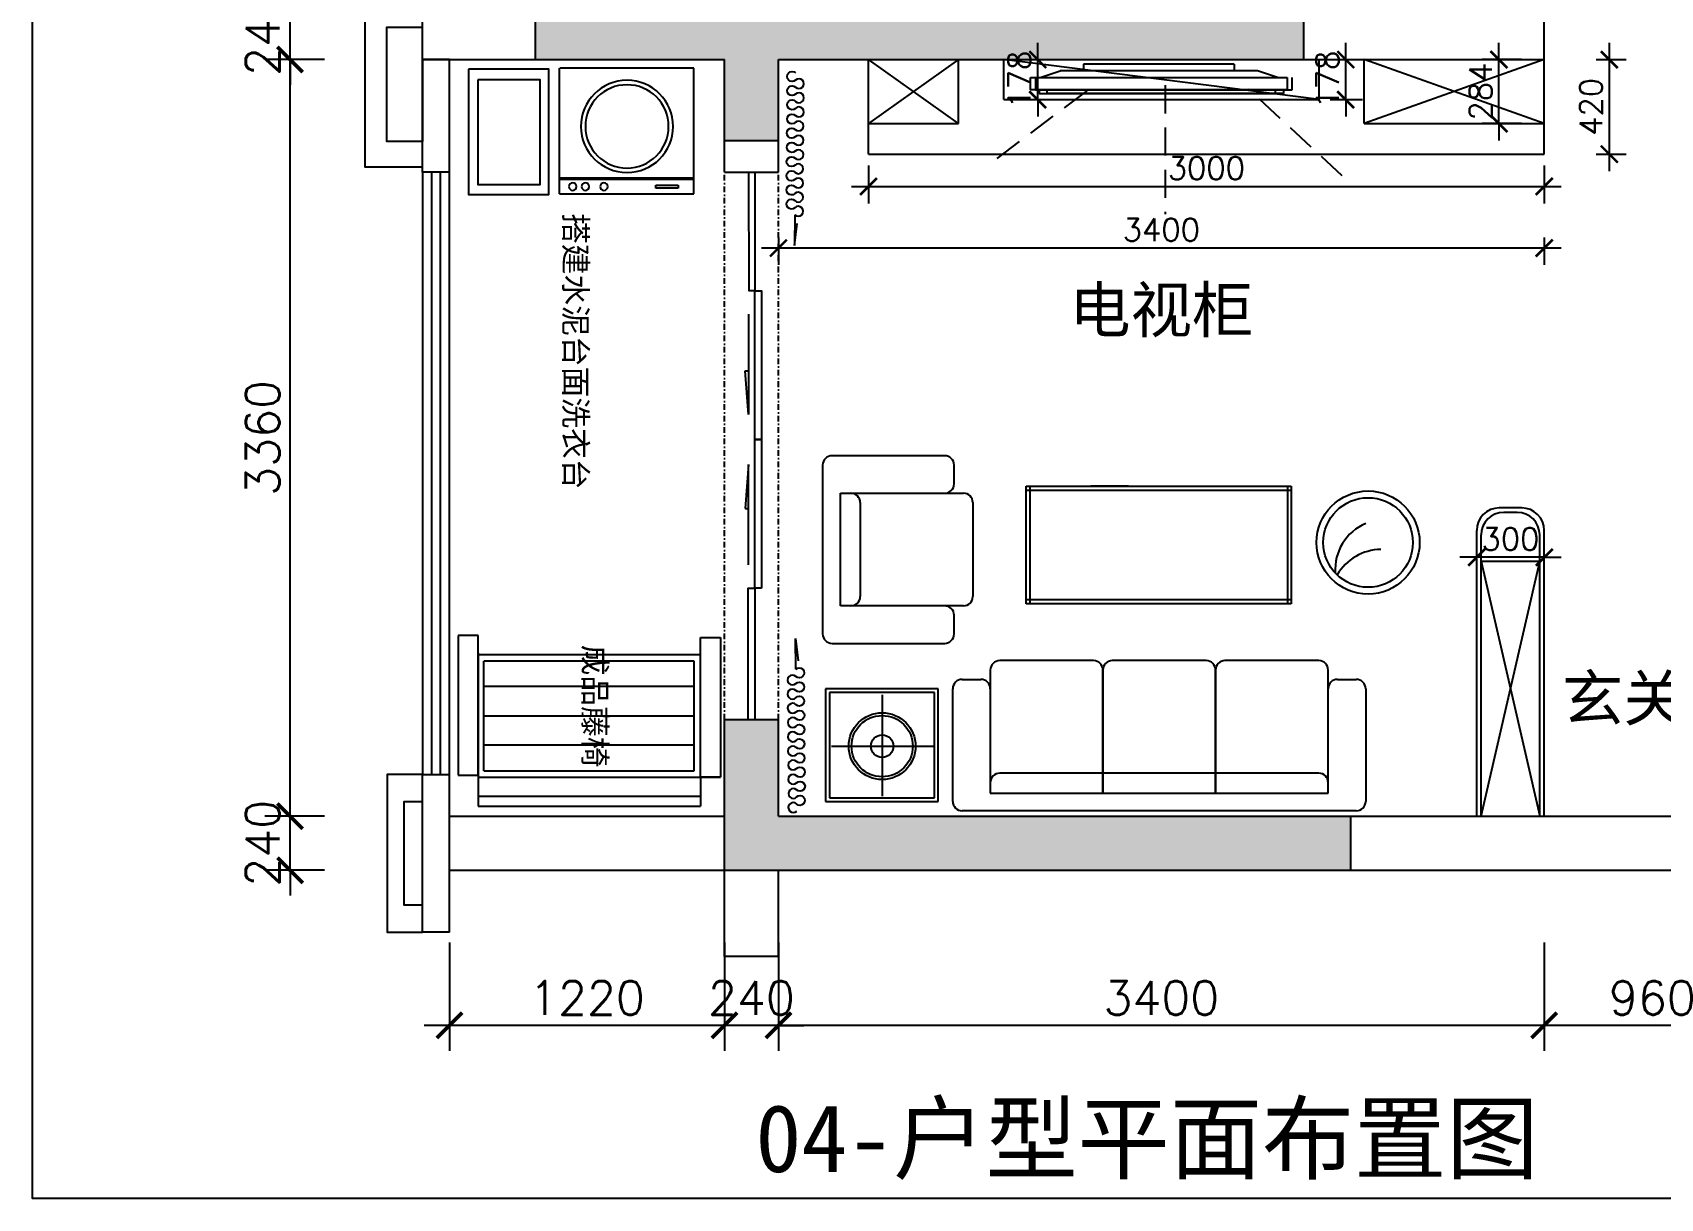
# Model space of a CAD drawing. Header units: millimetres. Extents: x 197048 to 234198, y -884 to 47075.
# Drawn here: x 197048 to 204275, y 25026 to 30203 of the extents above; entities that cross this region are included whole.
import ezdxf

# ---------------------------------------------------------------- set-up
doc = ezdxf.new("R2010")
doc.units = ezdxf.units.MM
doc.header["$PDMODE"] = 35
doc.header["$PDSIZE"] = -10
doc.linetypes.add('DASHDOTX2', pattern=[50.8, 25.4, -12.7, 0, -12.7])
doc.linetypes.add('HIDDEN', pattern=[0.375, 0.25, -0.125])
for name, color, linetype in [('1', 7, 'Continuous'), ('2', 2, 'Continuous'), ('家具内线', 251, 'Continuous'), ('家具外线', 145, 'Continuous')]:
    doc.layers.add(name, color=color, linetype=linetype)
doc.styles.add('_TCH_DIM', font='simplex.shx')
doc.styles.add('样式 1', font='')
doc.styles.get('样式 1').set_extended_font_data('FangSong_GB2312')
doc.dimstyles.new('平面1-75', dxfattribs={"dimscale": 75, "dimtxt": 2, "dimasz": 1.5, "dimexe": 1.5, "dimexo": 0.625, "dimtad": 1, "dimdec": 0, "dimdsep": 46, "dimtxsty": '_TCH_DIM', "dimblk": 'ARCHTICK', "dimcen": 2.5, "dimdle": 1.5, "dimadec": 0, "dimazin": 0, "dimtfac": 1, "dimtdec": 0, "dimtix": 1, "dimtmove": 2, "dimatfit": 3, "dimldrblk": 'DOTSMALL', "dimfxl": 0, "dimarcsym": 0})
doc.dimstyles.new('平面内标注', dxfattribs={"dimscale": 50, "dimtxt": 2, "dimasz": 1.5, "dimexe": 1.5, "dimexo": 1, "dimtad": 1, "dimdec": 0, "dimdsep": 46, "dimtxsty": '_TCH_DIM', "dimblk": 'ARCHTICK', "dimcen": 2.5, "dimdle": 1.5, "dimclrd": 8, "dimclre": 8, "dimadec": 0, "dimazin": 0, "dimtfac": 1, "dimtdec": 0, "dimtix": 1, "dimtmove": 2, "dimatfit": 3, "dimfxl": 0, "dimarcsym": 0})

# ---------------------------------------------------------------- blocks, each defined once
blk = doc.blocks.new('_ArchTick')
at = {"color": 0, "linetype": 'ByBlock', "const_width": 0.15}
blk.add_lwpolyline([(-0.5, -0.5), (0.5, 0.5)], dxfattribs=at)
blk = doc.blocks.new('*D530')
at = {"layer": '1', "color": 0, "lineweight": -2}
for p, q in [((203759.3, 26162.4), (203759.3, 25682.2)), ((204719.3, 26162.4), (204719.3, 25682.2)), ((204831.8, 25794.7), (203646.8, 25794.7))]:
    blk.add_line(p, q, dxfattribs=at)
at = {"layer": 'Defpoints', "color": 0}
for p in [(203759.3, 26209.3), (204719.3, 26209.3), (203759.3, 25794.7)]:
    blk.add_point(p, dxfattribs=at)
at = {"layer": '1', "color": 0, "lineweight": -2, "xscale": 112.5, "yscale": 112.5, "zscale": 112.5, "rotation": 180}
blk.add_blockref('_ArchTick', (203759.3, 25794.7), dxfattribs=at)
at = {"layer": '1', "color": 0, "lineweight": -2, "xscale": 112.5, "yscale": 112.5, "zscale": 112.5}
blk.add_blockref('_ArchTick', (204719.3, 25794.7), dxfattribs=at)
at = {"layer": '1', "color": 0, "insert": (204239.3, 25916.6), "char_height": 150, "attachment_point": 5, "style": '_TCH_DIM'}
blk.add_mtext('960', dxfattribs=at)
blk = doc.blocks.new('_DotSmall')
at = {"color": 0, "linetype": 'ByBlock', "const_width": 0.5}
blk.add_lwpolyline([(-0.0625, 0, 1), (0.0625, 0, 1)], format="xyb", close=True, dxfattribs=at)
blk = doc.blocks.new('*D531')
at = {"layer": '1', "color": 0, "lineweight": -2}
for p, q in [((200359.3, 26162.4), (200359.3, 25682.2)), ((203759.3, 26162.4), (203759.3, 25682.2)), ((203871.8, 25794.7), (200246.8, 25794.7))]:
    blk.add_line(p, q, dxfattribs=at)
at = {"layer": 'Defpoints', "color": 0}
for p in [(200359.3, 26209.3), (203759.3, 26209.3), (200359.3, 25794.7)]:
    blk.add_point(p, dxfattribs=at)
at = {"layer": '1', "color": 0, "lineweight": -2, "xscale": 112.5, "yscale": 112.5, "zscale": 112.5, "rotation": 180}
blk.add_blockref('_ArchTick', (200359.3, 25794.7), dxfattribs=at)
at = {"layer": '1', "color": 0, "lineweight": -2, "xscale": 112.5, "yscale": 112.5, "zscale": 112.5}
blk.add_blockref('_ArchTick', (203759.3, 25794.7), dxfattribs=at)
at = {"layer": '1', "color": 0, "insert": (202059.3, 25916.6), "char_height": 150, "attachment_point": 5, "style": '_TCH_DIM'}
blk.add_mtext('3400', dxfattribs=at)
blk = doc.blocks.new('*D532')
at = {"layer": '1', "color": 0, "lineweight": -2}
for p, q in [((200119.3, 26162.4), (200119.3, 25682.2)), ((200359.3, 26162.4), (200359.3, 25682.2)), ((200119.3, 25794.7), (200006.8, 25794.7)), ((200359.3, 25794.7), (200119.3, 25794.7)), ((200359.3, 25794.7), (200471.8, 25794.7))]:
    blk.add_line(p, q, dxfattribs=at)
at = {"layer": 'Defpoints', "color": 0}
for p in [(200119.3, 26209.3), (200359.3, 26209.3), (200119.3, 25794.7)]:
    blk.add_point(p, dxfattribs=at)
at = {"layer": '1', "color": 0, "lineweight": -2, "xscale": 112.5, "yscale": 112.5, "zscale": 112.5}
blk.add_blockref('_ArchTick', (200119.3, 25794.7), dxfattribs=at)
at = {"layer": '1', "color": 0, "lineweight": -2, "xscale": 112.5, "yscale": 112.5, "zscale": 112.5, "rotation": 180}
blk.add_blockref('_ArchTick', (200359.3, 25794.7), dxfattribs=at)
at = {"layer": '1', "color": 0, "insert": (200239.3, 25916.6), "char_height": 150, "attachment_point": 5, "style": '_TCH_DIM'}
blk.add_mtext('240', dxfattribs=at)
blk = doc.blocks.new('*D533')
at = {"layer": '1', "color": 0, "lineweight": -2}
for p, q in [((198899.3, 26162.4), (198899.3, 25682.2)), ((200119.3, 26162.4), (200119.3, 25682.2)), ((200231.8, 25794.7), (198786.8, 25794.7))]:
    blk.add_line(p, q, dxfattribs=at)
at = {"layer": 'Defpoints', "color": 0}
for p in [(198899.3, 26209.3), (200119.3, 26209.3), (198899.3, 25794.7)]:
    blk.add_point(p, dxfattribs=at)
at = {"layer": '1', "color": 0, "lineweight": -2, "xscale": 112.5, "yscale": 112.5, "zscale": 112.5, "rotation": 180}
blk.add_blockref('_ArchTick', (198899.3, 25794.7), dxfattribs=at)
at = {"layer": '1', "color": 0, "lineweight": -2, "xscale": 112.5, "yscale": 112.5, "zscale": 112.5}
blk.add_blockref('_ArchTick', (200119.3, 25794.7), dxfattribs=at)
at = {"layer": '1', "color": 0, "insert": (199509.3, 25916.6), "char_height": 150, "attachment_point": 5, "style": '_TCH_DIM'}
blk.add_mtext('1220', dxfattribs=at)
blk = doc.blocks.new('*D550')
at = {"layer": '1', "color": 0, "lineweight": -2}
for p, q in [((198191, 26723.1), (198191, 26835.6)), ((198344.2, 26723.1), (198078.5, 26723.1)), ((198191, 26483.1), (198191, 26723.1)), ((198344.2, 26483.1), (198078.5, 26483.1)), ((198191, 26483.1), (198191, 26370.6))]:
    blk.add_line(p, q, dxfattribs=at)
at = {"layer": 'Defpoints', "color": 0}
for p in [(198191, 26723.1), (198391.1, 26723.1), (198391.1, 26483.1)]:
    blk.add_point(p, dxfattribs=at)
at = {"layer": '1', "color": 0, "lineweight": -2, "xscale": 112.5, "yscale": 112.5, "zscale": 112.5}
for p, rotation in [((198191, 26723.1), 270), ((198191, 26483.1), 90)]:
    blk.add_blockref('_ArchTick', p, dxfattribs=dict(at, rotation=rotation))
at = {"layer": '1', "color": 0, "insert": (198069.1, 26603.1), "char_height": 150, "attachment_point": 5, "rotation": 90, "style": '_TCH_DIM'}
blk.add_mtext('240', dxfattribs=at)
blk = doc.blocks.new('*D551')
at = {"layer": '1', "color": 0, "lineweight": -2}
for p, q in [((198191, 26610.6), (198191, 30195.6)), ((198344.2, 30083.1), (198078.5, 30083.1)), ((198344.2, 26723.1), (198078.5, 26723.1))]:
    blk.add_line(p, q, dxfattribs=at)
at = {"layer": 'Defpoints', "color": 0}
for p in [(198191, 30083.1), (198391.1, 30083.1), (198391.1, 26723.1)]:
    blk.add_point(p, dxfattribs=at)
at = {"layer": '1', "color": 0, "lineweight": -2, "xscale": 112.5, "yscale": 112.5, "zscale": 112.5}
for p, rotation in [((198191, 30083.1), 90), ((198191, 26723.1), 270)]:
    blk.add_blockref('_ArchTick', p, dxfattribs=dict(at, rotation=rotation))
at = {"layer": '1', "color": 0, "insert": (198069.1, 28403.1), "char_height": 150, "attachment_point": 5, "rotation": 90, "style": '_TCH_DIM'}
blk.add_mtext('3360', dxfattribs=at)
blk = doc.blocks.new('*D552')
at = {"layer": '1', "color": 0, "lineweight": -2}
for p, q in [((198191, 30323.1), (198191, 30435.6)), ((198344.2, 30323.1), (198078.5, 30323.1)), ((198191, 30083.1), (198191, 30323.1)), ((198344.2, 30083.1), (198078.5, 30083.1)), ((198191, 30083.1), (198191, 29970.6))]:
    blk.add_line(p, q, dxfattribs=at)
at = {"layer": 'Defpoints', "color": 0}
for p in [(198191, 30323.1), (198391.1, 30323.1), (198391.1, 30083.1)]:
    blk.add_point(p, dxfattribs=at)
at = {"layer": '1', "color": 0, "lineweight": -2, "xscale": 112.5, "yscale": 112.5, "zscale": 112.5}
for p, rotation in [((198191, 30323.1), 270), ((198191, 30083.1), 90)]:
    blk.add_blockref('_ArchTick', p, dxfattribs=dict(at, rotation=rotation))
at = {"layer": '1', "color": 0, "insert": (198069.1, 30203.1), "char_height": 150, "attachment_point": 5, "rotation": 90, "style": '_TCH_DIM'}
blk.add_mtext('240', dxfattribs=at)
blk = doc.blocks.new('rrrw')
at = {"layer": '家具内线'}
for p, q in [((487.1, 1), (487.1, -594)), ((493.7, 1), (493.7, -594)), ((532.6, -426.7), (519.4, -426.7)), ((519.4, -426.7), (519.4, -525.7)), ((532.6, -525.7), (532.6, -426.7)), ((519.4, -525.7), (532.6, -525.7))]:
    blk.add_line(p, q, dxfattribs=at)
blk.add_circle((258.9, -298.1), 184.8, dxfattribs=at)
at = {"layer": '家具外线', "color": 4}
for p, q in [((558.6, 1), (0, 1)), ((0, -594), (0, 0)), ((558.6, 1), (558.6, -594)), ((558.6, -594), (0, -594))]:
    blk.add_line(p, q, dxfattribs=at)
for centre, radius in [((526, -57.2), 16.8), ((258.9, -298.1), 204.8), ((526, -113.3), 16.8), ((526, -195.8), 16.8)]:
    blk.add_circle(centre, radius, dxfattribs=at)
blk = doc.blocks.new('A$C58086FBA')
at = {"layer": '2', "color": 8}
for p, q in [((0, 62), (164, 43)), ((227, 62), (0, 62))]:
    blk.add_line(p, q, dxfattribs=at)
blk.add_lwpolyline([(227, 62, 2.352344), (280, 62, -2.352344), (332, 62, 2.352344), (384, 62, -2.352344), (437, 62, 2.352344), (489, 62, -2.352344), (542, 62, 2.352344), (594, 62, -2.352344), (647, 62, 2.352344), (699, 62, -2.286569), (753, 62, 2.352344), (805, 62, -2.352344), (858, 62, 2.352344), (910, 62, -2.352344), (962, 62, 2.352344), (1015, 62, -2.352344), (1067, 62, 2.352344), (1120, 62, -2.352344), (1172, 62, 2.352344), (1224, 62, -2.352344), (1277, 62)], format="xyb", dxfattribs=at)
blk = doc.blocks.new('*D571')
at = {"layer": '1', "color": 8, "lineweight": -2}
for p, q in [((203459.3, 27472.9), (203459.3, 27948)), ((203759.3, 27472.9), (203759.3, 27948)), ((203459.3, 27873), (203384.3, 27873)), ((203759.3, 27873), (203459.3, 27873)), ((203759.3, 27873), (203834.3, 27873))]:
    blk.add_line(p, q, dxfattribs=at)
at = {"layer": 'Defpoints', "color": 0}
for p in [(203459.3, 27873), (203459.3, 27422.9), (203759.3, 27422.9)]:
    blk.add_point(p, dxfattribs=at)
at = {"layer": '1', "color": 8, "lineweight": -2, "xscale": 75, "yscale": 75, "zscale": 75}
blk.add_blockref('_ArchTick', (203459.3, 27873), dxfattribs=at)
at = {"layer": '1', "color": 8, "lineweight": -2, "xscale": 75, "yscale": 75, "zscale": 75, "rotation": 180}
blk.add_blockref('_ArchTick', (203759.3, 27873), dxfattribs=at)
at = {"layer": '1', "color": 0, "insert": (203609.3, 27954.2), "char_height": 100, "attachment_point": 5, "style": '_TCH_DIM'}
blk.add_mtext('300', dxfattribs=at)
blk = doc.blocks.new('*D556')
at = {"layer": '1', "color": 8, "lineweight": -2}
for p, q in [((200359.3, 29293.1), (200359.3, 29171.1)), ((203759.3, 29293.1), (203759.3, 29171.1)), ((203834.3, 29246.1), (200284.3, 29246.1))]:
    blk.add_line(p, q, dxfattribs=at)
at = {"layer": 'Defpoints', "color": 0}
for p in [(200359.3, 29343.1), (203759.3, 29343.1), (200359.3, 29246.1)]:
    blk.add_point(p, dxfattribs=at)
at = {"layer": '1', "color": 8, "lineweight": -2, "xscale": 75, "yscale": 75, "zscale": 75, "rotation": 180}
blk.add_blockref('_ArchTick', (200359.3, 29246.1), dxfattribs=at)
at = {"layer": '1', "color": 8, "lineweight": -2, "xscale": 75, "yscale": 75, "zscale": 75}
blk.add_blockref('_ArchTick', (203759.3, 29246.1), dxfattribs=at)
at = {"layer": '1', "color": 0, "insert": (202059.3, 29327.4), "char_height": 100, "attachment_point": 5, "style": '_TCH_DIM'}
blk.add_mtext('3400', dxfattribs=at)
blk = doc.blocks.new('*D588')
at = {"layer": '1', "color": 8, "lineweight": -2}
for p, q in [((200759.3, 29613.1), (200759.3, 29444.7)), ((203759.3, 29613.1), (203759.3, 29444.7)), ((200684.3, 29519.7), (203834.3, 29519.7))]:
    blk.add_line(p, q, dxfattribs=at)
at = {"layer": 'Defpoints', "color": 0}
for p in [(200759.3, 29663.1), (203759.3, 29663.1), (203759.3, 29519.7)]:
    blk.add_point(p, dxfattribs=at)
at = {"layer": '1', "color": 8, "lineweight": -2, "xscale": 75, "yscale": 75, "zscale": 75, "rotation": 180}
blk.add_blockref('_ArchTick', (200759.3, 29519.7), dxfattribs=at)
at = {"layer": '1', "color": 8, "lineweight": -2, "xscale": 75, "yscale": 75, "zscale": 75}
blk.add_blockref('_ArchTick', (203759.3, 29519.7), dxfattribs=at)
at = {"layer": '1', "color": 0, "insert": (202259.3, 29600.9), "char_height": 100, "attachment_point": 5, "style": '_TCH_DIM'}
blk.add_mtext('3000', dxfattribs=at)
blk = doc.blocks.new('*D589')
at = {"layer": '1', "color": 8, "lineweight": -2}
for p, q in [((203558.3, 30083.1), (203558.3, 30158.1)), ((203658.3, 30083.1), (203483.3, 30083.1)), ((203558.3, 29799.1), (203558.3, 30083.1)), ((203658.3, 29799.1), (203483.3, 29799.1)), ((203558.3, 29799.1), (203558.3, 29724.1))]:
    blk.add_line(p, q, dxfattribs=at)
at = {"layer": 'Defpoints', "color": 0}
for p in [(203558.3, 30083.1), (203759.3, 30083.1), (203759.3, 29799.1)]:
    blk.add_point(p, dxfattribs=at)
at = {"layer": '1', "color": 8, "lineweight": -2, "xscale": 75, "yscale": 75, "zscale": 75}
for p, rotation in [((203558.3, 30083.1), 270), ((203558.3, 29799.1), 90)]:
    blk.add_blockref('_ArchTick', p, dxfattribs=dict(at, rotation=rotation))
at = {"layer": '1', "color": 0, "insert": (203477, 29941.1), "char_height": 100, "attachment_point": 5, "rotation": 90, "style": '_TCH_DIM'}
blk.add_mtext('284', dxfattribs=at)
blk = doc.blocks.new('*D560')
at = {"layer": '1', "color": 8, "lineweight": -2}
for p, q in [((204048.3, 29588.1), (204048.3, 30158.1)), ((203989.3, 30083.1), (204123.3, 30083.1)), ((203989.3, 29663.1), (204123.3, 29663.1))]:
    blk.add_line(p, q, dxfattribs=at)
at = {"layer": 'Defpoints', "color": 0}
for p in [(203939.3, 30083.1), (204048.3, 30083.1), (203939.3, 29663.1)]:
    blk.add_point(p, dxfattribs=at)
at = {"layer": '1', "color": 8, "lineweight": -2, "xscale": 75, "yscale": 75, "zscale": 75}
for p, rotation in [((204048.3, 30083.1), 90), ((204048.3, 29663.1), 270)]:
    blk.add_blockref('_ArchTick', p, dxfattribs=dict(at, rotation=rotation))
at = {"layer": '1', "color": 0, "insert": (203967, 29873.1), "char_height": 100, "attachment_point": 5, "rotation": 90, "style": '_TCH_DIM'}
blk.add_mtext('420', dxfattribs=at)
blk = doc.blocks.new('*D590')
at = {"layer": '1', "color": 8, "lineweight": -2}
for p, q in [((202877.9, 30083.1), (202877.9, 30158.1)), ((202809.3, 30083.1), (202952.9, 30083.1)), ((202877.9, 29905.1), (202877.9, 30083.1)), ((202809.3, 29905.1), (202952.9, 29905.1)), ((202877.9, 29905.1), (202877.9, 29830.1))]:
    blk.add_line(p, q, dxfattribs=at)
at = {"layer": 'Defpoints', "color": 0}
for p in [(202759.3, 30083.1), (202877.9, 30083.1), (202759.3, 29905.1)]:
    blk.add_point(p, dxfattribs=at)
at = {"layer": '1', "color": 8, "lineweight": -2, "xscale": 75, "yscale": 75, "zscale": 75}
for p, rotation in [((202877.9, 30083.1), 270), ((202877.9, 29905.1), 90)]:
    blk.add_blockref('_ArchTick', p, dxfattribs=dict(at, rotation=rotation))
at = {"layer": '1', "color": 0, "insert": (202796.7, 29994.1), "char_height": 100, "attachment_point": 5, "rotation": 90, "style": '_TCH_DIM'}
blk.add_mtext('178', dxfattribs=at)
blk = doc.blocks.new('*D561')
at = {"layer": '1', "color": 8, "lineweight": -2}
for p, q in [((201510.4, 30083.1), (201510.4, 30158.1)), ((201410.4, 30083.1), (201585.4, 30083.1)), ((201510.4, 29905.1), (201510.4, 30083.1)), ((201410.4, 29905.1), (201585.4, 29905.1)), ((201510.4, 29905.1), (201510.4, 29830.1))]:
    blk.add_line(p, q, dxfattribs=at)
at = {"layer": 'Defpoints', "color": 0}
for p in [(201359.3, 30083.1), (201510.4, 30083.1), (201359.3, 29905.1)]:
    blk.add_point(p, dxfattribs=at)
at = {"layer": '1', "color": 8, "lineweight": -2, "xscale": 75, "yscale": 75, "zscale": 75}
for p, rotation in [((201510.4, 30083.1), 270), ((201510.4, 29905.1), 90)]:
    blk.add_blockref('_ArchTick', p, dxfattribs=dict(at, rotation=rotation))
at = {"layer": '1', "color": 0, "insert": (201429.1, 29994.1), "char_height": 100, "attachment_point": 5, "rotation": 90, "style": '_TCH_DIM'}
blk.add_mtext('178', dxfattribs=at)

msp = doc.modelspace()

# ---------------------------------------------------------------- hatches: boundary and pattern name
at = {"layer": '1'}
for points in [[(202689.8, 30083.1), (202689.8, 30323.1), (199279.3, 30323.1), (199279.3, 30083.1), (200119.3, 30083.1), (200119.3, 29723.9), (200359.3, 29723.9), (200359.3, 30083.1)], [(200359.3, 26723.1), (200359.3, 27153.1), (200119.3, 27153.1), (200119.3, 26483.1), (202899.7, 26483.1), (202899.7, 26723.1)]]:
    msp.add_hatch(color=8, dxfattribs=at).paths.add_polyline_path(points)

# ---------------------------------------------------------------- linework, layer by layer
at = {"color": 4, "lineweight": -3}
for p, q in [((201552.2, 29931.9), (201552.2, 29949)), ((202566.4, 29931.9), (202566.4, 29949))]:
    msp.add_line(p, q, dxfattribs=at)
at = {"color": 1, "linetype": 'Continuous', "extrusion": (0, 0, -1)}
for p, q in [((200226, 28952.9), (200226, 28507)), ((200211.5, 28701.5), (200226, 28701.5)), ((200226, 28507), (200211.5, 28701.5)), ((200226, 28284.8), (200211.5, 28090.3)), ((200226, 27838.9), (200226, 28284.8)), ((200211.5, 28090.3), (200226, 28090.3))]:
    msp.add_line(p, q, dxfattribs=at)
at = {"color": 4}
msp.add_circle((202977.1, 27938.7), 228.9, dxfattribs=at)
at = {"color": 8}
msp.add_circle((202977.1, 27938.7), 198.9, dxfattribs=at)
at = {"layer": '1', "color": 7}
for p, q in [((203759.3, 30083.1), (203759.3, 30423.1)), ((203759.3, 30083.1), (203759.3, 30423.1)), ((198779.3, 29583.1), (198779.3, 30323.1)), ((199279.3, 30323.1), (199279.3, 30083.1)), ((202689.8, 30323.1), (202689.8, 30083.1)), ((198779.3, 30083.1), (200119.3, 30083.1)), ((200119.3, 29583.1), (200119.3, 30083.8)), ((200359.3, 30083.1), (203759.3, 30083.1)), ((200359.3, 29583.1), (200359.3, 30083.1)), ((201359.3, 29905.1), (202759.3, 29905.1)), ((200759.3, 29799.1), (201159.3, 29799.1)), ((202959.3, 29799.1), (203759.3, 29799.1)), ((200119.3, 29723.9), (200359.3, 29723.9)), ((200759.3, 29663.1), (203759.3, 29663.1)), ((198899.3, 29583.1), (198779.3, 29583.1)), ((200119.3, 29583.1), (200359.3, 29583.1)), ((200119.3, 27153.1), (200359.3, 27153.1)), ((200119.3, 26100.1), (200119.3, 27153.1)), ((200359.3, 26723.1), (200359.3, 27153.1)), ((198779.3, 26208.3), (198779.3, 26908.3)), ((198779.3, 26908.3), (198899.3, 26908.3)), ((198899.3, 26483.1), (198899.3, 26908.3)), ((198899.3, 26723.1), (200119.3, 26723.1)), ((200359.3, 26723.1), (209179.3, 26723.1)), ((202899.7, 26723.1), (202899.7, 26483.1)), ((198899.3, 26483.1), (200119.3, 26483.1)), ((198899.3, 26208.3), (198899.3, 26483.1)), ((200119.3, 26483.1), (209419.3, 26483.1)), ((200359.3, 26100.1), (200359.3, 26483.1)), ((198899.3, 26208.3), (198779.3, 26208.3)), ((200359.3, 26100.1), (200119.3, 26100.1))]:
    msp.add_line(p, q, dxfattribs=at)
at = {"layer": '1', "color": 0}
for p, q in [((200759.3, 29663.1), (200759.3, 30083.1)), ((201159.3, 29799.1), (200759.3, 30083.1)), ((201159.3, 30083.1), (200759.3, 29799.1)), ((201159.3, 29799.1), (201159.3, 30083.1)), ((201359.3, 29905.1), (201359.3, 30083.1)), ((202759.3, 29905.1), (201359.3, 30083.1)), ((201359.3, 29905.1), (201359.3, 30083.1)), ((202759.3, 29905.1), (202759.3, 30083.1)), ((202959.3, 29799.1), (202959.3, 30083.1)), ((203759.3, 29799.1), (202959.3, 30083.1)), ((203759.3, 30083.1), (202959.3, 29799.1)), ((203759.3, 29663.1), (203759.3, 30083.1))]:
    msp.add_line(p, q, dxfattribs=at)
at = {"layer": '1', "color": 8}
for p, q in [((198779.3, 29583.1), (198779.3, 26908.3)), ((198899.3, 26908.3), (198899.3, 29583.1)), ((203479.3, 27854.5), (203739.3, 26723.1)), ((203479.3, 26723.1), (203739.3, 27854.5)), ((199051.7, 26925.6), (199051.7, 27411.3)), ((199051.7, 27300.6), (199984.7, 27300.6)), ((199051.7, 27168.4), (199984.7, 27168.4)), ((199051.7, 27040.2), (199984.7, 27040.2))]:
    msp.add_line(p, q, dxfattribs=at)
at = {"layer": '1', "color": 3}
for p, q in [((198819.3, 29583.1), (198819.3, 26908.3)), ((198859.3, 26908.3), (198859.3, 29583.1))]:
    msp.add_line(p, q, dxfattribs=at)
at = {"layer": '1', "color": 8, "linetype": 'DASHDOTX2'}
for p, q in [((200119.3, 27153.1), (200119.3, 29583.1)), ((200359.3, 27153.1), (200359.3, 29583.1))]:
    msp.add_line(p, q, dxfattribs=at)
at = {"layer": '1', "color": 4}
for p, q in [((203659.3, 28092.4), (203559.3, 28092.4)), ((203639.3, 28072.4), (203579.3, 28072.4)), ((203459.3, 26723.1), (203459.3, 27992.4)), ((203479.3, 26723.1), (203479.3, 27972.4)), ((203739.3, 26723.1), (203739.3, 27972.4)), ((203759.3, 26723.1), (203759.3, 27992.4)), ((203739.3, 27854.5), (203479.3, 27854.5))]:
    msp.add_line(p, q, dxfattribs=at)
at = {"layer": '1', "color": 0}
msp.add_lwpolyline([(210477.9, 35646.1), (210477.9, 25026.1), (197047.9, 25026.1), (197047.9, 35646.1)], close=True, dxfattribs=at)
at = {"layer": '1', "color": 7}
for points in [[(198899.3, 29583.1), (198899.3, 30083.1), (198779.3, 30083.1), (198779.3, 29718.9), (198620.8, 29718.9), (198620.8, 30227.2), (198779.3, 30227.2), (198779.3, 30323.1), (198523.8, 30323.1), (198523.8, 29606.6), (198779.3, 29606.6), (198779.3, 29718.9)], [(198779.3, 26908.3), (198621.8, 26908.3), (198621.8, 26208.3), (198779.3, 26208.3), (198779.3, 26328.3), (198698.1, 26328.3), (198698.1, 26788.4), (198779.3, 26788.4), (198779.3, 26908.3)]]:
    msp.add_lwpolyline(points, dxfattribs=at)
at = {"layer": '1', "color": 4}
for points in [[(198983, 30040.4), (198983, 29483.6), (199340.2, 29483.6), (199340.2, 30040.4)], [(199024.4, 29993.5), (199024.4, 29528.1), (199301.2, 29528.1), (199301.2, 29993.5)]]:
    msp.add_lwpolyline(points, close=True, dxfattribs=at)
at = {"layer": '1', "color": 3}
for points in [[(200254.3, 29055.7), (200230, 29055.7), (200228.3, 29583.1)], [(200254.3, 29583.1), (200254.3, 29055.7)], [(200284.3, 28395.7), (200254.3, 28395.7), (200254.3, 29055.7), (200284.3, 29055.7), (200284.3, 28395.7)], [(200284.3, 27735.7), (200254.3, 27735.7), (200254.3, 28395.7), (200284.3, 28395.7), (200284.3, 27735.7)], [(200224.3, 27153.1), (200224.3, 27735.7), (200254.3, 27735.7), (200254.3, 27153.1)]]:
    msp.add_lwpolyline(points, dxfattribs=at)
at = {"layer": '1', "color": 4}
for centre, start, end in [((203559.3, 27992.4), 90, 180), ((203579.3, 27972.4), 90, 180), ((203639.3, 27972.4), 0, 90), ((203659.3, 27992.4), 0, 90)]:
    msp.add_arc(centre, 100, start, end, dxfattribs=at)
at = {"layer": '1', "color": 8}
for centre, radius, start, end in [((203050.7, 27819.8), 219.6, 112.34534, 184.35712), ((203037.8, 27678.9), 229.2, 90.94683, 149.64244)]:
    msp.add_arc(centre, radius, start, end, dxfattribs=at)
at = {"layer": '家具内线', "linetype": 'HIDDEN', "lineweight": -3, "ltscale": 500}
for p, q in [((201330, 29643.9), (201739.5, 29951.9)), ((202076.8, 29969), (202076.8, 29397)), ((202862, 29567.3), (202446.2, 29951.9))]:
    msp.add_line(p, q, dxfattribs=at)
at = {"layer": '家具内线'}
for p, q in [((201476.4, 27667), (201476.4, 28188.4)), ((202619.6, 28188.4), (202619.6, 27667)), ((201459.8, 28171.7), (202636.2, 28171.7)), ((202636.2, 27683.7), (201459.8, 27683.7)), ((199984.7, 27411.3), (199051.7, 27411.3)), ((199984.7, 26925.6), (199984.7, 27411.3)), ((200585.7, 27272.2), (200585.7, 26805.5)), ((201052.4, 27272.2), (200585.7, 27272.2)), ((200819.7, 27262.4), (200819.7, 26812.1)), ((201052.4, 26805.5), (201052.4, 27272.2)), ((200595.2, 27034.3), (201052.1, 27034.3)), ((199051.7, 26925.6), (199984.7, 26925.6)), ((199026.4, 26812.3), (200013.5, 26812.3)), ((200585.7, 26805.5), (201052.4, 26805.5))]:
    msp.add_line(p, q, dxfattribs=at)
for radius in [135.9, 50]:
    msp.add_circle((200819.7, 27034.3), radius, dxfattribs=at)
at = {"layer": '家具外线', "color": 4, "lineweight": -3}
for p, q in [((201478, 29949), (201478, 30004.1)), ((201478, 30004.1), (202618.5, 30004.1)), ((201500.2, 30004.1), (201500.2, 29949)), ((201521, 30004.1), (201610.7, 30033.5)), ((202485.7, 30033.5), (201610.7, 30033.5)), ((201713.7, 30063.1), (201713.7, 30033.5)), ((202382.7, 30063.1), (201713.7, 30063.1)), ((202382.7, 30063.1), (202382.7, 30033.5)), ((202575.5, 30004.1), (202485.7, 30033.5)), ((202618.5, 30004.1), (202618.5, 29949)), ((202640.6, 29949), (202640.6, 30004.1)), ((202618.5, 29949), (201478, 29949)), ((201500.2, 29949), (202640.6, 29949)), ((201517.2, 29949), (201517.2, 29931.9)), ((202566.4, 29949), (201517.2, 29949)), ((201517.2, 29931.9), (202566.4, 29931.9)), ((201552.2, 29949), (202601.4, 29949)), ((202601.4, 29931.9), (201552.2, 29931.9)), ((202601.4, 29949), (202601.4, 29931.9))]:
    msp.add_line(p, q, dxfattribs=at)
at = {"layer": '家具外线', "color": 4}
for p, q in [((200555.7, 28282.5), (200555.7, 27532.5)), ((201097.4, 28324.2), (200597.4, 28324.2)), ((201139, 28199.2), (201139, 28282.5)), ((201459.8, 27667), (201459.8, 28188.4)), ((201459.8, 28188.4), (202636.2, 28188.4)), ((201913.2, 28188.4), (201746.6, 28188.4)), ((202005.2, 28188.4), (202636.2, 28188.4)), ((202636.2, 28188.4), (202636.2, 27667)), ((200634.4, 27657.5), (200634.4, 28157.5)), ((200634.4, 27657.5), (200634.4, 28157.5)), ((200634.4, 27657.5), (200634.4, 28157.5)), ((200634.4, 28157.5), (200680.7, 28157.5)), ((200634.4, 28157.5), (201180.7, 28157.5)), ((200634.4, 28157.5), (201097.4, 28157.5)), ((200722.4, 28115.8), (200722.4, 27699.2)), ((201222.4, 28115.8), (201222.4, 27699.2)), ((200680.7, 27657.5), (200634.4, 27657.5)), ((201180.7, 27657.5), (200634.4, 27657.5)), ((201097.4, 27657.5), (200634.4, 27657.5)), ((201139, 27532.5), (201139, 27615.8)), ((202636.2, 27667), (201459.8, 27667)), ((199026.4, 27526.2), (198937.5, 27526.2)), ((198937.5, 27526.2), (198937.5, 26906.1)), ((199026.4, 26906.1), (199026.4, 27526.2)), ((200013.5, 27516.9), (200102.4, 27516.9)), ((200013.5, 26896.8), (200013.5, 27516.9)), ((200102.4, 27516.9), (200102.4, 26896.8)), ((200597.4, 27490.8), (201097.4, 27490.8)), ((199026.4, 27449.4), (199026.4, 26768.1)), ((200013.5, 27440.1), (199026.4, 27440.1)), ((201758.3, 27414.3), (201341.6, 27414.3)), ((202258.3, 27414.3), (201841.6, 27414.3)), ((202758.3, 27414.3), (202341.6, 27414.3)), ((201174.9, 27330.9), (201258.3, 27330.9)), ((201299.9, 27372.6), (201299.9, 26826.3)), ((201799.9, 27372.6), (201799.9, 26826.3)), ((201799.9, 26826.3), (201799.9, 27372.6)), ((202299.9, 26826.3), (202299.9, 27372.6)), ((202299.9, 27372.6), (202299.9, 26826.3)), ((202799.9, 26826.3), (202799.9, 27372.6)), ((202841.6, 27330.9), (202924.9, 27330.9)), ((200569, 27288.8), (200569, 26788.8)), ((201069, 27288.8), (200569, 27288.8)), ((201069, 26788.8), (201069, 27288.8)), ((201133.3, 26789.3), (201133.3, 27289.3)), ((201299.9, 27289.3), (201299.9, 26826.3)), ((202799.9, 26826.3), (202799.9, 27289.3)), ((202966.6, 27289.3), (202966.6, 26789.3)), ((198937.5, 26906.1), (199026.4, 26906.1)), ((199026.4, 26896.8), (200102.4, 26896.8)), ((200102.4, 26896.8), (200013.5, 26896.8)), ((200013.5, 26896.8), (200013.5, 26768.1)), ((202758.3, 26914.3), (201341.6, 26914.3)), ((201299.9, 26872.6), (201299.9, 26826.3)), ((201299.9, 26826.3), (201799.9, 26826.3)), ((201299.9, 26826.3), (202799.9, 26826.3)), ((201299.9, 26826.3), (202799.9, 26826.3)), ((201799.9, 26826.3), (202299.9, 26826.3)), ((202299.9, 26826.3), (202799.9, 26826.3)), ((202799.9, 26826.3), (202799.9, 26872.6)), ((199026.4, 26768.1), (200013.5, 26768.1)), ((200569, 26788.8), (201069, 26788.8)), ((202924.9, 26747.6), (201174.9, 26747.6))]:
    msp.add_line(p, q, dxfattribs=at)
msp.add_circle((200819.7, 27034.3), 148.4, dxfattribs=at)
for centre, start, end in [((200597.4, 28282.5), 90, 180), ((201097.4, 28282.5), 0, 90), ((201097.4, 28199.2), 270, 0), ((200680.7, 28115.8), 0, 90), ((201180.7, 28115.8), 0, 90), ((201180.7, 28115.8), 0, 90), ((200680.7, 27699.2), 270, 0), ((201180.7, 27699.2), 270, 0), ((201097.4, 27615.8), 0, 90), ((200597.4, 27532.5), 180, 270), ((201097.4, 27532.5), 270, 0), ((201341.6, 27372.6), 90, 180), ((201758.3, 27372.6), 0, 90), ((201758.3, 27372.6), 0, 90), ((201841.6, 27372.6), 90, 180), ((202258.3, 27372.6), 0, 90), ((202258.3, 27372.6), 0, 90), ((202341.6, 27372.6), 90, 180), ((202758.3, 27372.6), 0, 90), ((202758.3, 27372.6), 0, 90), ((201174.9, 27289.3), 90, 180), ((201258.3, 27289.3), 0, 90), ((202841.6, 27289.3), 90, 180), ((202924.9, 27289.3), 0, 90), ((201341.6, 26872.6), 90, 180), ((202758.3, 26872.6), 0, 90), ((201174.9, 26789.3), 180, 270), ((202924.9, 26789.3), 270, 0)]:
    msp.add_arc(centre, 41.7, start, end, dxfattribs=at)

# ---------------------------------------------------------------- block references
at = {"color": 8, "yscale": 0.5999999999767169, "zscale": 0.6}
for p, xscale, rotation in [((200467.9, 29257.2), 0.600000000001382, 89.62304337580309), ((200472.8, 27512.2), -0.600000000001382, 90.37695662419688)]:
    msp.add_blockref('A$C58086FBA', p, dxfattribs=dict(at, xscale=xscale, rotation=rotation))
at = {"layer": '1', "xscale": -1, "rotation": 90}
msp.add_blockref('rrrw', (199389, 30045.2), dxfattribs=at)

# ---------------------------------------------------------------- texts
at = {"color": 8, "char_height": 100, "rotation": 270, "style": '样式 1'}
for s, insert, width, attachment_point in [('{\\fSimHei|b0|i0|c134|p2;搭建水泥台面洗衣台}', (199398.1, 29401.6), 2239.053, 7), ('{\\fSimHei|b0|i0|c134|p2;成品藤椅}', (199595, 27485.2), 817.573, 1)]:
    msp.add_mtext(s, dxfattribs=dict(at, insert=insert, width=width, attachment_point=attachment_point))
at = {"color": 1, "char_height": 200, "width": 3807.521, "style": '样式 1'}
for s, insert, attachment_point in [('{\\fSimHei|b0|i0|c134|p2;电视柜}', (202468.3, 28849.7), 9), ('{\\fSimHei|b0|i0|c134|p2;玄关柜}', (203837.9, 27126.1), 7)]:
    msp.add_mtext(s, dxfattribs=dict(at, insert=insert, attachment_point=attachment_point))
at = {"color": 3, "insert": (200257.2, 25108), "char_height": 300, "width": 6550.843, "attachment_point": 7, "style": '样式 1'}
msp.add_mtext('{\\fSimHei|b0|i0|c134|p2;04-户型平面布置图}', dxfattribs=at)

# ---------------------------------------------------------------- dimensions: what is measured, and where the dimension line sits
at = {"layer": '1'}
for base, p1, p2, angle, dimstyle, picture, middle in [((198191, 30323.1), (198391.1, 30083.1), (198391.1, 30323.1), 90, '平面1-75', '*D552', (198069.1, 30203.1)), ((198191, 30083.1), (198391.1, 26723.1), (198391.1, 30083.1), 90, '平面1-75', '*D551', (198069.1, 28403.1)), ((203459.3, 27873), (203759.3, 27422.9), (203459.3, 27422.9), 180, '平面内标注', '*D571', (203609.3, 27954.2)), ((198191, 26723.1), (198391.1, 26483.1), (198391.1, 26723.1), 90, '平面1-75', '*D550', (198069.1, 26603.1))]:
    dim = msp.add_linear_dim(base=base, p1=p1, p2=p2, angle=angle, dimstyle=dimstyle, dxfattribs=at)
    dim.commit()
    dim.dimension.update_dxf_attribs({"geometry": picture, "text_midpoint": middle})
at = {"layer": '1', "color": 0}
for base, p1, p2, angle, picture, middle in [((201510.4, 30083.1), (201359.3, 29905.1), (201359.3, 30083.1), 90, '*D561', (201429.1, 29994.1)), ((203558.3, 30083.1), (203759.3, 29799.1), (203759.3, 30083.1), 90, '*D589', (203477, 29941.1)), ((204048.3, 30083.1), (203939.3, 29663.1), (203939.3, 30083.1), 90, '*D560', (203967, 29873.1)), ((203759.3, 29519.7), (200759.3, 29663.1), (203759.3, 29663.1), 180, '*D588', (202259.3, 29600.9))]:
    dim = msp.add_linear_dim(base=base, p1=p1, p2=p2, angle=angle, dimstyle='平面内标注', override={"dimfxl": 2, "dimfxlon": 1}, dxfattribs=at)
    dim.commit()
    dim.dimension.update_dxf_attribs({"geometry": picture, "text_midpoint": middle})
at = {"layer": '1'}
dim = msp.add_linear_dim(base=(202877.9, 30083.1), p1=(202759.3, 29905.1), p2=(202759.3, 30083.1), angle=90, dimstyle='平面内标注', override={"dimfxl": 1.5, "dimfxlon": 1}, dxfattribs=at)
dim.commit()
dim.dimension.update_dxf_attribs({"geometry": '*D590', "text_midpoint": (202796.7, 29994.1)})
for base, p1, p2, dimstyle, picture, middle in [((200359.3, 29246.1), (203759.3, 29343.1), (200359.3, 29343.1), '平面内标注', '*D556', (202059.3, 29327.4)), ((198899.3, 25794.7), (200119.3, 26209.3), (198899.3, 26209.3), '平面1-75', '*D533', (199509.3, 25916.6)), ((200119.3, 25794.7), (200359.3, 26209.3), (200119.3, 26209.3), '平面1-75', '*D532', (200239.3, 25916.6)), ((200359.3, 25794.7), (203759.3, 26209.3), (200359.3, 26209.3), '平面1-75', '*D531', (202059.3, 25916.6)), ((203759.3, 25794.7), (204719.3, 26209.3), (203759.3, 26209.3), '平面1-75', '*D530', (204239.3, 25916.6))]:
    dim = msp.add_linear_dim(base=base, p1=p1, p2=p2, dimstyle=dimstyle, dxfattribs=at)
    dim.commit()
    dim.dimension.update_dxf_attribs({"geometry": picture, "text_midpoint": middle})

doc.saveas('drawing.dxf')
